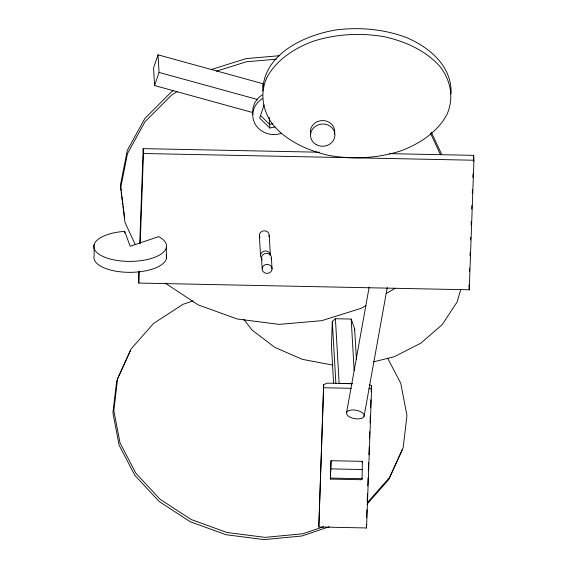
<?xml version="1.0" encoding="UTF-8"?>
<svg xmlns="http://www.w3.org/2000/svg" width="568" height="568" viewBox="0 0 568 568"><rect width="100%" height="100%" fill="white"/><g stroke="black" fill="none" stroke-linecap="round" stroke-linejoin="round"><path stroke-width="0.85" d="M138.748 271.135L138.769 283.063L469.253 289.801L473.946 160.233L473.662 155.362L389.492 153.644M139.735 243.814L143.186 148.624L319.5 152.217M138.769 283.063L139.188 271.603M140.211 243.402L143.463 153.502L143.186 148.624M352.728 383.677L327.274 383.151L323.682 384.593L318.818 526.99L366.559 527.963L371.6 388.725L371.415 385.565L369.157 384.614M318.818 526.99L323.682 384.593M356.413 359.558L354.645 328.95L351.18 319.06L335.418 318.733L332.315 321.417L331.435 345.77L333.601 383.379M330.377 479.087L331.045 460.705L362.384 461.344L362.086 478.717L361.717 479.719L330.377 479.087L331.045 460.705M354.588 330.619L354.645 328.95M366.63 517.711L366.921 509.73M367.212 501.75L367.496 493.762M367.787 485.782L368.078 477.802M368.334 470.709L368.625 462.721M368.909 454.741L369.2 446.76M369.491 438.78L369.747 431.687M370.066 422.812L370.322 415.719M370.613 407.739L370.904 399.758M371.188 391.778L371.415 385.565M469.452 271.703L469.58 268.174M470.027 255.841L470.155 252.313M470.602 239.973L470.695 237.332M471.142 224.992L471.27 221.463M471.717 209.123L471.845 205.602M472.292 193.262L472.42 189.733M472.867 177.393L472.995 173.872M473.442 161.532L473.662 155.362M346.601 412.538L369.143 287.273M364.067 416.337A8.96 4.274 10.2 0 0 352.203 409.954A8.96 4.274 10.2 0 0 349.739 417.019A8.96 4.274 10.2 0 0 364.067 416.337L387.234 287.6M450.715 93.99L451.141 92.307C451.219 65.505 429.472 47.542 406.78 37.665C384.039 29.096 359.509 26.881 335.475 30.012C303.859 35.45 263.552 54.116 262.721 91.001M460.712 289.517L457.126 301.956L442.302 324.513L420.831 343.193L394.192 356.732L373.623 361.851M263.098 87.209L262.892 83.695L158.046 54.833L153.559 67.968L154.574 85.541L252.611 112.528M154.574 85.541L159.054 72.413L158.046 54.833M264.12 104.91L259.633 118.045L269.821 128.034L274.997 126.92M362.008 462.352L362.384 461.344M130.214 351.102L116.696 380.83L112.911 412.908L119.11 445.156L134.879 475.366L159.139 501.487L190.23 521.736L226.043 534.736L264.134 539.6L301.913 535.993L329.319 526.699M402.25 449.849L388.732 479.577L366.978 504.27M367.326 502.694L389.655 477.347L403.173 447.62L406.958 415.542L400.76 383.293L387.816 358.507M173.24 90.667L171.735 91.554L144.783 118.598L127.303 150.378L120.487 184.721L121.247 190.77M177.18 91.633L171.919 94.749L144.968 121.793L127.488 153.573L120.672 187.916L124.988 222.486L135.34 244.638M365.984 305.534L361.468 308.204L321.602 320.7L279.172 324.378L237.062 318.975L198.154 304.874L165.096 283.027M386.283 293.521L395.307 288.182M193.042 300.905L183.073 304.285L153.459 323.526L131.137 348.88L117.619 378.6L113.834 410.678L120.033 442.926L135.802 473.137L160.055 499.258L191.153 519.507L226.966 532.507L265.057 537.371L302.836 533.764L323.597 526.728M211.303 69.523L246.192 58.589L279.783 55.685M216.472 71.156L246.377 61.784L276.431 59.178M273.059 123.647L269.608 124.392L260.62 115.581M143.463 153.502L473.946 160.233M352.281 383.72L339.153 383.457L335.418 318.733M323.859 387.752L351.265 388.313M368.944 388.675L371.6 388.725M331.087 468.891L362.419 469.53M330.753 478.079L362.086 478.717M332.876 365.103L302.382 359.359L274.777 347.382L251.958 329.965L243.977 319.493M159.054 72.413L257.219 99.428M431.346 132.28L441.691 154.432M430.423 133.097L440.399 154.46M124.69 231.361L130.193 246.271L158.557 236.65A36.352 15.123 -0.4 0 1 147.652 259.434A36.352 15.123 -0.4 0 1 95.758 251.326A36.352 15.123 -0.4 0 1 124.69 231.361L124.704 233.043M121.46 192.495L121.786 195.094M121.999 196.819L122.972 204.601M123.192 206.326L123.512 208.917M123.732 210.65L124.697 218.424M468.969 284.923L469.253 289.801M366.374 524.804L366.559 527.963M351.18 319.06L354.155 370.655M332.315 321.417L335.894 383.514M269.204 117.356L269.821 128.034M271.412 257.9L272.051 268.998A4.942 4.508 -3.3 0 1 264.503 272.746A4.942 4.508 -3.3 0 1 264.78 264.944A4.942 4.508 -3.3 0 1 272.051 268.998M269.225 235.386L270.389 255.55A4.942 4.508 -3.3 0 0 263.708 251.248A4.942 4.508 -3.3 0 0 261.834 258.561M261.536 257.702L262.175 268.792M259.342 235.188L260.506 255.344M166.325 247.719L166.403 258.667M94.054 244.829L94.132 255.777A36.352 15.123 -0.4 0 0 131.03 272.335A36.352 15.123 -0.4 0 0 166.204 254.72M361.709 478.086L361.717 479.719M259.924 237.452A4.942 4.508 -3.3 0 1 263.8 230.807A4.942 4.508 -3.3 0 1 269.012 236.551M262.111 259.966A4.942 4.508 -3.3 0 1 265.987 253.321A4.942 4.508 -3.3 0 1 271.206 259.065M281.103 133.459A21.534 19.624 -3.3 0 1 254.94 123.668A21.534 19.624 -3.3 0 1 262.451 98.626M252.796 114.331A21.534 19.624 -3.3 0 1 252.604 112.634L253.008 107.515L254.847 102.659L257.993 98.385A21.534 19.624 -3.3 0 1 262.238 94.984M310.653 134.325A12.198 11.119 -3.3 0 1 322.532 120.565A12.198 11.119 -3.3 0 1 334.403 134.105M266.513 78.221C259.64 94.608 262.87 111.491 273.456 125.443C287.926 141.787 308.303 150.754 329.248 155.49C353.268 159.665 377.976 158.273 401.207 150.761C419.901 143.576 437.623 132.188 447.179 114.026C454.052 97.639 450.822 80.755 440.235 66.797C425.766 50.46 405.389 41.492 384.444 36.75C360.424 32.582 335.716 33.974 312.485 41.485C293.791 48.67 276.069 60.052 266.513 78.221M316.284 144.634A12.198 11.119 -3.3 0 0 334.914 135.383A12.198 11.119 -3.3 0 0 316.979 125.379A12.198 11.119 -3.3 0 0 316.284 144.634"/></g></svg>
